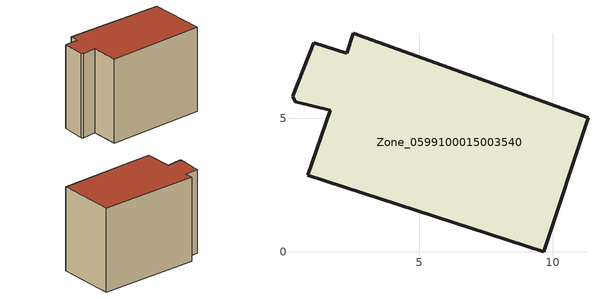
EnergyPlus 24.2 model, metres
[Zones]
Zone_0599100015003540
 floor ground (C_G): 0.24,5.82 1.04,7.84 2.27,7.44 2.52,8.19 11.32,5.03 9.66,0 0.81,2.87 1.65,5.32 0.34,5.63 z0.82
 wall outside (C_F): 2.52,8.19 2.27,7.44 1.04,7.84 0.24,5.82 0.34,5.63 1.65,5.32 0.81,2.87 9.66,0 11.32,5.03 2.52,8.19 z0.82:8.77
 roof outside (C_R): 1.04,7.84 0.24,5.82 0.34,5.63 1.65,5.32 0.81,2.87 9.66,0 11.32,5.03 2.52,8.19 2.27,7.44 z8.77
[BUILDING]
Pand.0599100015003540: North Axis=0; Terrain=City; Loads Convergence Tolerance Value=0.04; Temperature Convergence Tolerance Value=0.4; Solar Distribution=FullExterior; Maximum Number of Warmup Days=25; Minimum Number of Warmup Days=1
[Site:Location]
Rotterdam.The.Hague.AP_ZH_NLD Design_Conditions: Latitude=51.96; Longitude=4.45; Time Zone=1; Elevation=-4.5
[SITE:GROUNDTEMPERATURE:BUILDINGSURFACE]
18, 18, 18, 18, 18, 18, 18, 18, 18, 18, 18, 18
[MATERIAL] Thermal Absorptance=0.9; Solar Absorptance=0.7; Visible Absorptance=0.7
Name | Roughness | Thickness | Conductivity | Density | Specific Heat
G.TI.1965-1974 | MediumSmooth | 0.15 | 0.882353 | 540 | 1210
F.TI.1965-1974 | Rough | 0.3 | 0.697674 | 1920 | 840
R.TI.1965-1974 | MediumRough | 0.2 | 0.232558 | 1500 | 1000
[CONSTRUCTION]
C_G: G.TI.1965-1974
C_F: F.TI.1965-1974
C_R: R.TI.1965-1974
[ZONE]
Zone_0599100015003540: Type=1; Multiplier=1; Ceiling Height=Autocalculate; Volume=Autocalculate; Floor Area=autocalculate; Part of Total Floor Area=Yes
[ZONEINFILTRATION:DESIGNFLOWRATE]
Infil_Zone_0599100015003540: Zone or ZoneList or Space or SpaceList=Zone_0599100015003540; Schedule=AlwaysOn; Design Flow Rate Calculation Method=Flow/Area; Flow Rate per Floor Area=0.003; Constant Term Coefficient=1; Temperature Term Coefficient=0; Velocity Term Coefficient=0; Velocity Squared Term Coefficient=0
[HVACTEMPLATE:ZONE:IDEALLOADSAIRSYSTEM]
Zone_0599100015003540: Maximum Heating Supply Air Temperature=50; Minimum Cooling Supply Air Temperature=13; Maximum Heating Supply Air Humidity Ratio=0.0156; Minimum Cooling Supply Air Humidity Ratio=0.0077; Heating Limit=NoLimit; Cooling Limit=NoLimit; Dehumidification Control Type=ConstantSensibleHeatRatio; Cooling Sensible Heat Ratio=0.7; Dehumidification Setpoint=60; Humidification Control Type=None; Humidification Setpoint=30; Outdoor Air Method=None; Outdoor Air Flow Rate per Person=0.00944; Outdoor Air Flow Rate per Zone Floor Area=0; Outdoor Air Flow Rate per Zone=0; Demand Controlled Ventilation Type=None; Outdoor Air Economizer Type=NoEconomizer; Heat Recovery Type=None; Sensible Heat Recovery Effectiveness=0.7; Latent Heat Recovery Effectiveness=0.65
[ZONECONTROL:THERMOSTAT]
ThermostatControl_Zone_0599100015003540: Zone or ZoneList=Zone_0599100015003540; Control Type Schedule=DualSetpointControlType; Control 1=Thermostat_Zone_0599100015003540; Temperature Difference Between Cutout And Setpoint=0
[THERMOSTATSETPOINT:DUALSETPOINT]
Thermostat_Zone_0599100015003540: Heating Setpoint Temperature Schedule=HeatingSetpoint_Zone_0599100015003540; Cooling Setpoint Temperature Schedule=CoolingSetpoint_Zone_0599100015003540
[SCHEDULE:COMPACT]
HeatingSetpoint_Zone_0599100015003540: Through: 12/31, For: AllDays, Until: 24:00, 21
CoolingSetpoint_Zone_0599100015003540: Through: 12/31, For: AllDays, Until: 24:00, 24
DualSetpointControlType: Through: 12/31, For: AllDays, Until: 24:00, 4
AlwaysOn: Through: 12/31, For: AllDays, Until: 24:00, 1
